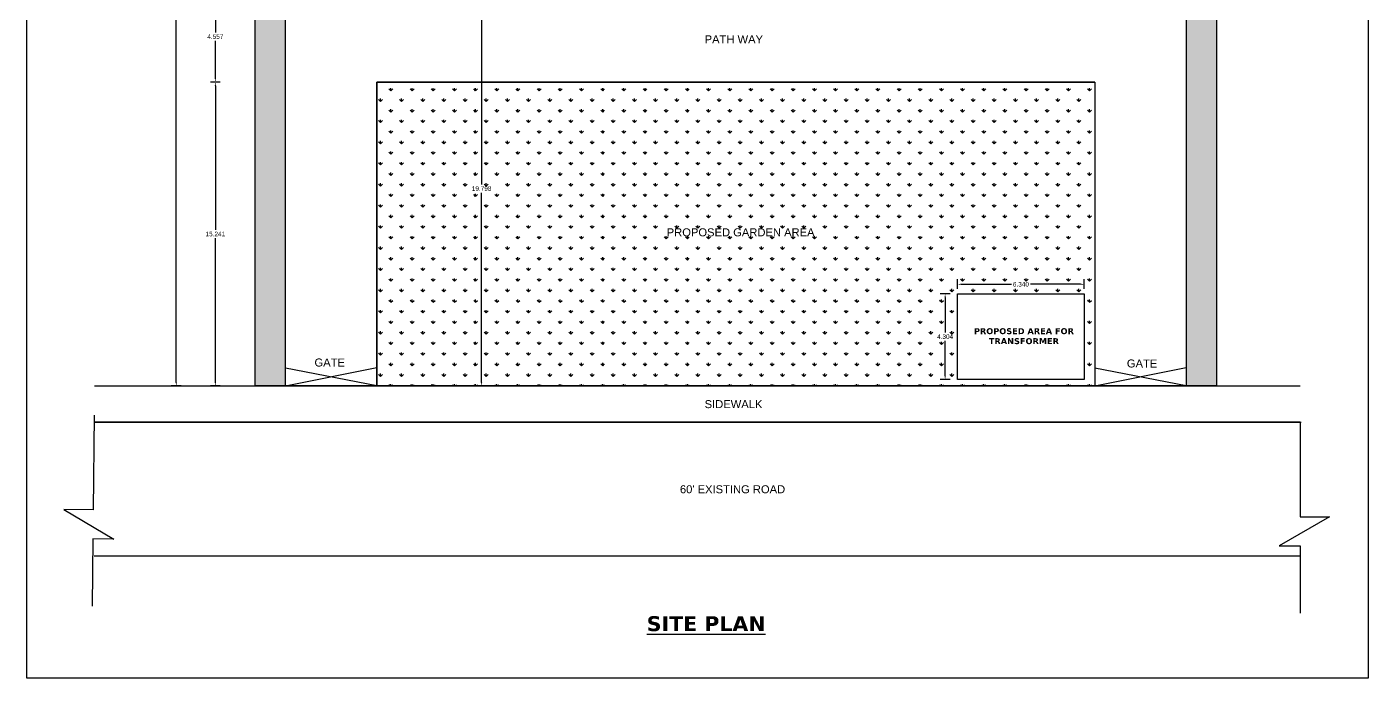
# Model space of a CAD drawing. Header units: metres. Extents: x 619 to 842, y 1450 to 1542.
# Drawn here: x 618.7 to 685.9, y 1449.6 to 1482.3 of the extents above; entities that cross this region are included whole.
import ezdxf

# ---------------------------------------------------------------- set-up
doc = ezdxf.new("R2010")
doc.units = ezdxf.units.M
doc.header["$LTSCALE"] = 0.5
doc.header["$MEASUREMENT"] = 0
for name, color, linetype in [('_Floor', 153, 'Continuous'), ('EXISTING ROAD', 8, 'Continuous'), ('SIDEWALK', 96, 'Continuous'), ('TEXT', 7, 'Continuous'), ('wall', 7, 'Continuous')]:
    doc.layers.add(name, color=color, linetype=linetype)
doc.styles.get("Standard").update_dxf_attribs({"font": 'arial.ttf'})
doc.dimstyles.new('Copy of Standard', dxfattribs={"dimtxt": 0.23, "dimasz": 0.18, "dimexe": 0.25, "dimexo": 0.25, "dimgap": 0.09, "dimtad": 0, "dimtih": 1, "dimtoh": 1, "dimdec": 3, "dimzin": 0, "dimdsep": 46, "dimtxsty": 'Standard', "dimcen": -0.5, "dimadec": 0, "dimazin": 0, "dimtfac": 1, "dimtdec": 3, "dimtofl": 0, "dimtmove": 0, "dimatfit": 3, "dimfxl": 0.25, "dimfxlon": 1, "dimtolj": 1, "dimtzin": 0, "dimarcsym": 0})

# ---------------------------------------------------------------- blocks, each defined once
blk = doc.blocks.new('*D505')
at = {"color": 0, "lineweight": -2, "transparency": 16777216}
for p, q in [((628.377, 1484.088), (627.877, 1484.088)), ((628.127, 1483.908), (628.127, 1482.017)), ((628.127, 1479.711), (628.127, 1481.603)), ((628.377, 1479.531), (627.877, 1479.531))]:
    blk.add_line(p, q, dxfattribs=at)
at = {"color": 0, "lineweight": -3, "transparency": 16777216}
for points in [[(628.097, 1483.908), (628.157, 1483.908), (628.127, 1484.088)], [(628.097, 1479.711), (628.157, 1479.711), (628.127, 1479.531)]]:
    blk.add_solid(points, dxfattribs=at)
at = {"layer": 'Defpoints', "color": 0, "lineweight": -3, "transparency": 16777216}
for p in [(639.568, 1484.088), (628.127, 1479.531), (639.825, 1479.531)]:
    blk.add_point(p, dxfattribs=at)
at = {"color": 0, "lineweight": -3, "transparency": 16777216, "insert": (628.127, 1481.81), "char_height": 0.23, "attachment_point": 5}
blk.add_mtext('\\A1;4.557', dxfattribs=at)
blk = doc.blocks.new('*D506')
at = {"color": 0, "lineweight": -2, "transparency": 16777216}
for p, q in [((628.377, 1479.531), (627.877, 1479.531)), ((628.127, 1479.351), (628.127, 1472.118)), ((628.127, 1464.47), (628.127, 1471.703)), ((628.377, 1464.29), (627.877, 1464.29))]:
    blk.add_line(p, q, dxfattribs=at)
at = {"color": 0, "lineweight": -3, "transparency": 16777216}
for points in [[(628.097, 1479.351), (628.157, 1479.351), (628.127, 1479.531)], [(628.097, 1464.47), (628.157, 1464.47), (628.127, 1464.29)]]:
    blk.add_solid(points, dxfattribs=at)
at = {"layer": 'Defpoints', "color": 0, "lineweight": -3, "transparency": 16777216}
for p in [(639.825, 1479.531), (628.127, 1464.29), (638.048, 1464.29)]:
    blk.add_point(p, dxfattribs=at)
at = {"color": 0, "lineweight": -3, "transparency": 16777216, "insert": (628.127, 1471.911), "char_height": 0.23, "attachment_point": 5}
blk.add_mtext('\\A1;15.241', dxfattribs=at)
blk = doc.blocks.new('*D507')
at = {"color": 0, "lineweight": -2, "transparency": 16777216}
for p, q in [((626.42, 1509.847), (625.92, 1509.847)), ((626.17, 1509.667), (626.17, 1487.276)), ((626.17, 1464.47), (626.17, 1486.861)), ((626.42, 1464.29), (625.92, 1464.29))]:
    blk.add_line(p, q, dxfattribs=at)
at = {"color": 0, "lineweight": -3, "transparency": 16777216}
for points in [[(626.14, 1509.667), (626.2, 1509.667), (626.17, 1509.847)], [(626.14, 1464.47), (626.2, 1464.47), (626.17, 1464.29)]]:
    blk.add_solid(points, dxfattribs=at)
at = {"layer": 'Defpoints', "color": 0, "lineweight": -3, "transparency": 16777216}
for p in [(626.17, 1509.847), (630.119, 1509.847), (630.119, 1464.29)]:
    blk.add_point(p, dxfattribs=at)
at = {"color": 0, "lineweight": -3, "transparency": 16777216, "insert": (626.17, 1487.069), "char_height": 0.23, "attachment_point": 5}
blk.add_mtext('\\A1;45.556', dxfattribs=at)
blk = doc.blocks.new('*D549')
at = {"color": 0, "lineweight": -2, "transparency": 16777216}
for p, q in [((641.218, 1484.088), (641.718, 1484.088)), ((641.468, 1483.908), (641.468, 1474.397)), ((641.468, 1464.47), (641.468, 1473.982)), ((641.218, 1464.29), (641.718, 1464.29))]:
    blk.add_line(p, q, dxfattribs=at)
at = {"color": 0, "lineweight": -3, "transparency": 16777216}
for points in [[(641.438, 1483.908), (641.498, 1483.908), (641.468, 1484.088)], [(641.438, 1464.47), (641.498, 1464.47), (641.468, 1464.29)]]:
    blk.add_solid(points, dxfattribs=at)
at = {"layer": 'Defpoints', "color": 0, "lineweight": -3, "transparency": 16777216}
for p in [(639.568, 1484.088), (639.568, 1464.29), (641.468, 1464.29)]:
    blk.add_point(p, dxfattribs=at)
at = {"color": 0, "lineweight": -3, "transparency": 16777216, "insert": (641.468, 1474.189), "char_height": 0.23, "attachment_point": 5}
blk.add_mtext('\\A1;19.798', dxfattribs=at)
blk = doc.blocks.new('*D552')
at = {"color": 0, "lineweight": -2, "transparency": 16777216}
for p, q in [((664.942, 1468.913), (664.442, 1468.913)), ((664.692, 1468.733), (664.692, 1466.969)), ((664.692, 1464.79), (664.692, 1466.554)), ((664.942, 1464.61), (664.442, 1464.61))]:
    blk.add_line(p, q, dxfattribs=at)
at = {"color": 0, "lineweight": -3, "transparency": 16777216}
for points in [[(664.662, 1468.733), (664.722, 1468.733), (664.692, 1468.913)], [(664.662, 1464.79), (664.722, 1464.79), (664.692, 1464.61)]]:
    blk.add_solid(points, dxfattribs=at)
at = {"layer": 'Defpoints', "color": 0, "lineweight": -3, "transparency": 16777216}
for p in [(664.692, 1468.913), (665.319, 1468.913), (665.319, 1464.61)]:
    blk.add_point(p, dxfattribs=at)
at = {"color": 0, "lineweight": -3, "transparency": 16777216, "insert": (664.692, 1466.762), "char_height": 0.23, "attachment_point": 5}
blk.add_mtext('\\A1;4.304', dxfattribs=at)
blk = doc.blocks.new('*D553')
at = {"color": 0, "lineweight": -2, "transparency": 16777216}
for p, q in [((665.319, 1469.163), (665.319, 1469.64)), ((665.499, 1469.39), (668.011, 1469.39)), ((671.479, 1469.39), (668.968, 1469.39)), ((671.659, 1469.163), (671.659, 1469.64))]:
    blk.add_line(p, q, dxfattribs=at)
at = {"color": 0, "lineweight": -3, "transparency": 16777216}
for points in [[(665.499, 1469.42), (665.499, 1469.36), (665.319, 1469.39)], [(671.479, 1469.42), (671.479, 1469.36), (671.659, 1469.39)]]:
    blk.add_solid(points, dxfattribs=at)
at = {"layer": 'Defpoints', "color": 0, "lineweight": -3, "transparency": 16777216}
for p in [(671.659, 1469.39), (665.319, 1468.913), (671.659, 1468.913)]:
    blk.add_point(p, dxfattribs=at)
at = {"color": 0, "lineweight": -3, "transparency": 16777216, "insert": (668.489, 1469.39), "char_height": 0.23, "attachment_point": 5}
blk.add_mtext('\\A1;6.340', dxfattribs=at)

msp = doc.modelspace()

# ---------------------------------------------------------------- hatches: boundary and pattern name
at = {"lineweight": -3, "true_color": 0x136734}
h = msp.add_hatch(dxfattribs=at)
h.set_pattern_fill('GRASS', color=116, scale=0.75)
h.paths.add_polyline_path([(631.64305, 1508.32263), (676.76997, 1508.32263), (676.76997, 1464.29043), (678.29405, 1464.29043), (678.29405, 1509.84671), (630.11897, 1509.84671), (630.11897, 1464.29043), (631.64305, 1464.29043)])
h = msp.add_hatch(dxfattribs=at)
h.set_pattern_fill('GRASS', color=116, scale=0.75)
h.paths.add_polyline_path([(636.21527, 1479.53117), (672.19775, 1479.53117), (672.19775, 1464.29043), (636.21527, 1464.29043)])
h.paths.add_polyline_path([(671.65907, 1464.60979), (665.31949, 1464.60979), (665.31949, 1468.91329), (671.65907, 1468.91329)], flags=16)

# ---------------------------------------------------------------- linework, layer by layer
at = {"lineweight": -3}
for p, q in [((631.64305, 1464.29043), (636.21527, 1465.20854)), ((636.21527, 1464.29043), (631.64305, 1465.18212)), ((672.19775, 1464.29043), (676.76997, 1465.20854)), ((676.76997, 1464.29043), (672.19775, 1465.18212))]:
    msp.add_line(p, q, dxfattribs=at)
for points in [[(636.21527, 1479.53117), (672.19775, 1479.53117), (672.19775, 1464.29043), (636.21527, 1464.29043)], [(671.65907, 1464.60979), (665.31949, 1464.60979), (665.31949, 1468.91329), (671.65907, 1468.91329)]]:
    msp.add_lwpolyline(points, close=True, dxfattribs=at)
at = {"layer": '_Floor', "lineweight": -3}
msp.add_lwpolyline([(618.68164, 1518.97708), (685.88802, 1518.97708), (685.88802, 1449.63199), (618.68164, 1449.63199)], close=True, dxfattribs=at)
at = {"layer": 'EXISTING ROAD', "lineweight": -3}
for p, q in [((622.08992, 1462.47148), (682.5331, 1462.47148)), ((622.05925, 1455.7631), (682.48639, 1455.7631))]:
    msp.add_line(p, q, dxfattribs=at)
for points in [[(622.06042, 1462.82497), (622.00563, 1458.0757), (620.53941, 1458.09262), (623.03831, 1456.61118), (621.98888, 1456.62328), (621.94981, 1453.23738)], [(682.48485, 1462.47643), (682.48485, 1457.72684), (683.95117, 1457.72684), (681.43534, 1456.27432), (682.48485, 1456.27432), (682.48485, 1452.88819)]]:
    msp.add_lwpolyline(points, dxfattribs=at)
at = {"layer": 'SIDEWALK', "lineweight": -3}
for p, q in [((622.06791, 1464.29043), (682.48485, 1464.29043)), ((682.48485, 1462.47148), (622.06791, 1462.47148))]:
    msp.add_line(p, q, dxfattribs=at)
at = {"layer": 'wall'}
for p, q in [((630.11897, 1464.29043), (630.11897, 1509.84671)), ((678.29405, 1509.84671), (678.29405, 1464.29043)), ((631.64305, 1464.29043), (631.64305, 1508.32263)), ((676.76997, 1508.32263), (676.76997, 1464.29043)), ((672.19775, 1479.53117), (636.21527, 1479.53117)), ((636.21527, 1479.53117), (636.21527, 1464.29043)), ((672.19775, 1479.53117), (672.19775, 1464.29043)), ((678.29405, 1464.29043), (630.11897, 1464.29043))]:
    msp.add_line(p, q, dxfattribs=at)

# ---------------------------------------------------------------- texts
for s, p in [('PATH WAY', (652.64319, 1481.47586)), ('PROPOSED GARDEN AREA', (650.74253, 1471.7952)), ('GATE', (633.09431, 1465.26533)), ('SIDEWALK', (652.64213, 1463.17749)), ("60' EXISTING ROAD", (651.40359, 1458.90783))]:
    msp.add_text(s, height=0.40095).set_placement(p)
msp.add_text('GATE', height=0.40095, rotation=359.8602825).set_placement((673.79627, 1465.21756))
at = {"insert": (666.0935, 1467.18759), "char_height": 0.3, "width": 5.0891921, "attachment_point": 1}
msp.add_mtext('\\pxqc;{\\fVerdana|b1|i0|c0|p34;PROPOSED AREA FOR TRANSFORMER}', dxfattribs=at)
at = {"layer": 'TEXT', "insert": (649.73875, 1452.7434), "char_height": 0.75, "width": 7.9681427, "attachment_point": 1}
msp.add_mtext('{\\fVerdana|b1|i0|c0|p34;\\LSITE PLAN}', dxfattribs=at)

# ---------------------------------------------------------------- dimensions: what is measured, and where the dimension line sits
at = {"lineweight": -3}
for p1, p2, distance, picture, middle in [((630.11897, 1464.29043), (630.11897, 1509.84671), 3.9493, '*D507', (626.16967, 1487.06857)), ((665.31949, 1468.91329), (671.65907, 1468.91329), 0.47712, '*D553', (668.48928, 1469.39042))]:
    dim = msp.add_aligned_dim(p1=p1, p2=p2, distance=distance, dimstyle='Copy of Standard', dxfattribs=at)
    dim.commit()
    dim.dimension.update_dxf_attribs({"geometry": picture, "text_midpoint": middle})
for base, p1, p2, picture, middle in [((628.12704, 1479.53117), (639.56823, 1484.08807), (639.82514, 1479.53117), '*D505', (628.12704, 1481.80962)), ((628.12704, 1464.29043), (639.82514, 1479.53117), (638.04845, 1464.29043), '*D506', (628.12704, 1471.9108))]:
    dim = msp.add_linear_dim(base=base, p1=p1, p2=p2, angle=270, dimstyle='Copy of Standard', override={"dimtmove": 1}, dxfattribs=at)
    dim.commit()
    dim.dimension.update_dxf_attribs({"geometry": picture, "text_midpoint": middle})
for base, p1, p2, angle, picture, middle in [((641.46821, 1464.29043), (639.56823, 1484.08807), (639.56823, 1464.29043), 270, '*D549', (641.46821, 1474.18925)), ((664.692472, 1468.913293), (665.319491, 1464.609787), (665.319491, 1468.913293), 90, '*D552', (664.692472, 1466.76154))]:
    dim = msp.add_linear_dim(base=base, p1=p1, p2=p2, angle=angle, dimstyle='Copy of Standard', dxfattribs=at)
    dim.commit()
    dim.dimension.update_dxf_attribs({"geometry": picture, "text_midpoint": middle, "dimtype": 161})

doc.saveas('drawing.dxf')
